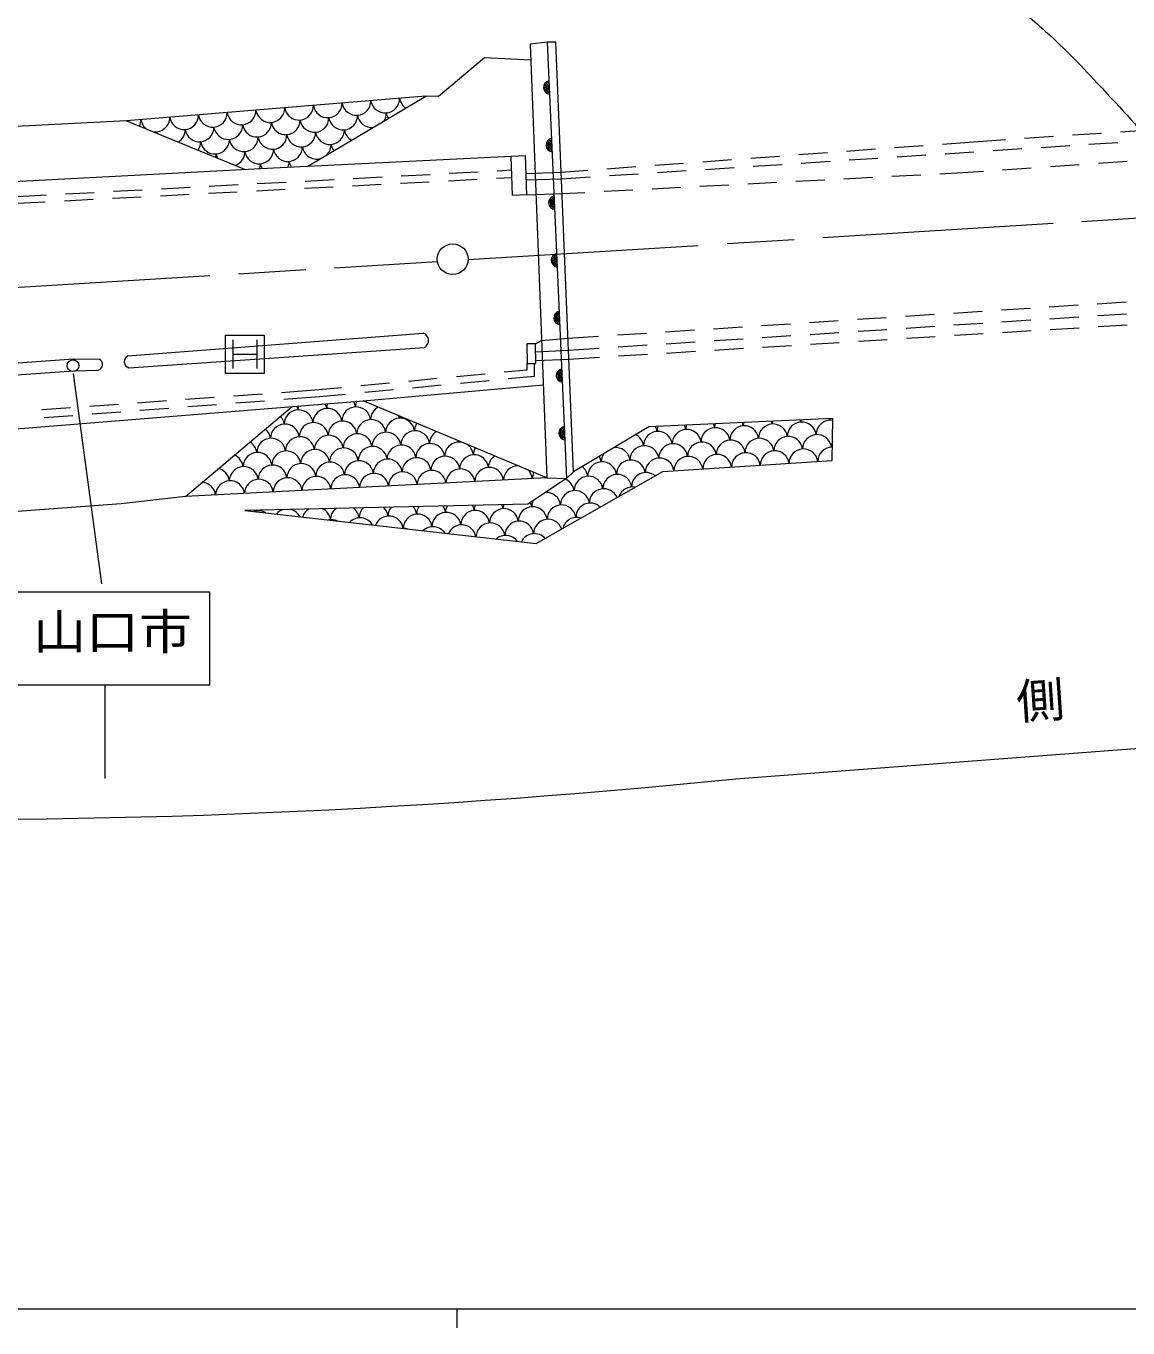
# Model space of a CAD drawing. Units: millimetres, scale not verified. Extents: x 40000 to 680000, y 20000 to 380000.
# Drawn here: x 245589 to 302916, y 204000 to 271732 of the extents above; entities that cross this region are included whole.
import ezdxf
from ezdxf.enums import TextEntityAlignment as Align

# ---------------------------------------------------------------- set-up
doc = ezdxf.new("R2010")
doc.units = ezdxf.units.MM
doc.header["$LTSCALE"] = 1000
doc.linetypes.add('CHAIN', pattern=[18.5, 12, -1.5, 3.5, -1.5])
for name, color, linetype, lineweight in [('M-BGD', 7, 'Continuous', 13), ('M-BMK', 2, 'CHAIN', 13), ('M-BMK-SRVR', 3, 'Continuous', 13), ('M-STR-HTXT', 7, 'Continuous', 13), ('M-STR-STRC', 7, 'Continuous', 13), ('M-STR-STRD', 7, 'Continuous', 13), ('M-TTL-BAND', 7, 'Continuous', 13)]:
    doc.layers.add(name, color=color, linetype=linetype, lineweight=lineweight)
doc.styles.add('ＭＳ ゴシック', font='')
doc.styles.get('ＭＳ ゴシック').set_extended_font_data('MS Gothic')

msp = doc.modelspace()

# ---------------------------------------------------------------- linework, layer by layer
at = {"layer": 'M-BGD'}
for p, q in [((272705, 270891), (273714, 248193)), ((260249, 264449), (266396, 268086)), ((250822, 266800), (256954, 264282)), ((302530, 266235), (304026, 266338)), ((290770, 265410), (292266, 265520)), ((293263, 265594), (294649, 265696)), ((294649, 265696), (296544, 265826)), ((297541, 265894), (299038, 265997)), ((298392, 265418), (299889, 265516)), ((300036, 266065), (301532, 266167)), ((300887, 265581), (302383, 265679)), ((283290, 264858), (284786, 264968)), ((285783, 265042), (287279, 265152)), ((288277, 265226), (289773, 265336)), ((288413, 264766), (289910, 264864)), ((290908, 264929), (292405, 265027)), ((293403, 265092), (294899, 265190)), ((295897, 265255), (297394, 265353)), ((270103, 264204), (270852, 264244)), ((273427, 264130), (274813, 264233)), ((275810, 264306), (277306, 264417)), ((278304, 264490), (279800, 264601)), ((278435, 264113), (279931, 264211)), ((280797, 264674), (282293, 264785)), ((280929, 264277), (282426, 264374)), ((283424, 264440), (284921, 264537)), ((285919, 264603), (287415, 264701)), ((294321, 264113), (295394, 264188)), ((296392, 264257), (297888, 264362)), ((298886, 264431), (300382, 264536)), ((301380, 264605), (302876, 264709)), ((255125, 263401), (256623, 263481)), ((257621, 263535), (259119, 263615)), ((260118, 263669), (261615, 263749)), ((262568, 263421), (264066, 263499)), ((262614, 263803), (264112, 263883)), ((265065, 263551), (266563, 263628)), ((265110, 263936), (266608, 264017)), ((267562, 263680), (269060, 263758)), ((267607, 264070), (269105, 264151)), ((270058, 263810), (270865, 263852)), ((271581, 264068), (273427, 264130)), ((271592, 263727), (273441, 263787)), ((273441, 263787), (274942, 263885)), ((275940, 263950), (277437, 264048)), ((283148, 263526), (284646, 263605)), ((285644, 263657), (287142, 263736)), ((288141, 263789), (289639, 263867)), ((290637, 263920), (292135, 263998)), ((293134, 264051), (294321, 264113)), ((245139, 262866), (246637, 262946)), ((247635, 262999), (249133, 263080)), ((250085, 262772), (251583, 262850)), ((250132, 263133), (251630, 263214)), ((252582, 262902), (254080, 262980)), ((252628, 263267), (254126, 263347)), ((255079, 263032), (256577, 263109)), ((257575, 263161), (259073, 263239)), ((260072, 263291), (261570, 263369)), ((271617, 262945), (273473, 263018)), ((273473, 263018), (274660, 263080)), ((275658, 263133), (277156, 263212)), ((278155, 263264), (279653, 263343)), ((280651, 263395), (282149, 263474)), ((245092, 262513), (246590, 262591)), ((247589, 262642), (249087, 262720)), ((301317, 257288), (302814, 257385)), ((291338, 256637), (292835, 256735)), ((293833, 256800), (295330, 256897)), ((296328, 256962), (297825, 257060)), ((298822, 257125), (300319, 257223)), ((301349, 256668), (302846, 256765)), ((281360, 255986), (282856, 256084)), ((283854, 256149), (285351, 256247)), ((286349, 256312), (287846, 256409)), ((288844, 256474), (290340, 256572)), ((291371, 256018), (292867, 256116)), ((293865, 256181), (295362, 256278)), ((296360, 256343), (297857, 256441)), ((298855, 256505), (300352, 256603)), ((298877, 255948), (300375, 256040)), ((301373, 256102), (302870, 256194)), ((272099, 255200), (272405, 255380)), ((272405, 255380), (273783, 255492)), ((273783, 255492), (275372, 255596)), ((276370, 255661), (277867, 255759)), ((278865, 255824), (280362, 255921)), ((281392, 255369), (282889, 255466)), ((283886, 255531), (285383, 255628)), ((286381, 255693), (287878, 255791)), ((288876, 255856), (290373, 255953)), ((288896, 255335), (290393, 255427)), ((291391, 255489), (292889, 255581)), ((293887, 255642), (295384, 255734)), ((296382, 255795), (297879, 255887)), ((272105, 254777), (273808, 254875)), ((273808, 254875), (275404, 254979)), ((276402, 255044), (277899, 255141)), ((278897, 255206), (280394, 255304)), ((278915, 254722), (280412, 254814)), ((281410, 254875), (282907, 254967)), ((283906, 255029), (285403, 255121)), ((286401, 255182), (287898, 255274)), ((271657, 253852), (271659, 254176)), ((272041, 253523), (272038, 254181)), ((272111, 254329), (273827, 254410)), ((273827, 254410), (275422, 254508)), ((276420, 254569), (277917, 254661)), ((265490, 253262), (266983, 253405)), ((267979, 253500), (269472, 253643)), ((270467, 253738), (271657, 253852)), ((270675, 253392), (272041, 253523)), ((258874, 252675), (260817, 252815)), ((260817, 252815), (262006, 252929)), ((263001, 253024), (264494, 253167)), ((263209, 252678), (264702, 252821)), ((265698, 252916), (267191, 253059)), ((268186, 253154), (269679, 253297)), ((248900, 251955), (250396, 252063)), ((251393, 252135), (252889, 252243)), ((253887, 252315), (255383, 252423)), ((254011, 251933), (255506, 252047)), ((256380, 252495), (257876, 252603)), ((256503, 252122), (257999, 252236)), ((258996, 252312), (260848, 252452)), ((260848, 252452), (262214, 252583)), ((272679, 248223), (263121, 252242)), ((246406, 251775), (247902, 251883)), ((246532, 251365), (248028, 251479)), ((249025, 251555), (250521, 251668)), ((251518, 251744), (253013, 251857)), ((253880, 247254), (259428, 251944)), ((287530, 249126), (287563, 251320))]:
    msp.add_line(p, q, dxfattribs=at)
for points in [[(271848, 269953), (269434, 270081), (267039, 268064), (266396, 268086), (250822, 266800), (234882, 265980), (232023, 266024), (224906, 267288), (216038, 269084), (209077, 270436), (208501, 269771), (213400, 268219), (220251, 266845), (229296, 265093), (232064, 263713)], [(232067, 262723), (243285, 263564), (258471, 264362), (270829, 264971)], [(272679, 248223), (253880, 247254), (250540, 246870), (240889, 246164), (222355, 244479), (221808, 250059), (229966, 250118), (234533, 250147), (241188, 250469), (263121, 252242), (272494, 253072)], [(287563, 251320), (277986, 250888), (274069, 248548), (273714, 248193), (271701, 246864), (256969, 246532)], [(256969, 246532), (272133, 244803), (278717, 248560), (287530, 249126)]]:
    msp.add_lwpolyline(points, dxfattribs=at)
for points in [[(271816, 270786), (272679, 248223), (273714, 248193), (274069, 248548), (273149, 270891), (272705, 270891)], [(271551, 264995), (271617, 262945), (270895, 262922), (270829, 264971)], [(271646, 255194), (271659, 254176), (272112, 254182), (272099, 255200)]]:
    msp.add_lwpolyline(points, close=True, dxfattribs=at)
for centre, radius, start, end in [((272864, 268536), 354, 101.34201, 263.74719), ((272864, 268536), 283, 103.56605, 261.52315), ((272864, 268536), 212, 107.31237, 257.77682), ((272864, 268536), 142, 115.0241, 250.06509), ((272864, 268536), 100, 125.34177, 239.74743), ((272864, 268536), 100, 125.34177, 239.74743), ((259788, 267593), 752, 188.66963, 0.7699), ((261283, 267716), 752, 188.66963, 0.7699), ((262777, 267839), 752, 188.66963, 0.7699), ((264272, 267963), 752, 188.66963, 0.7699), ((265767, 268086), 752, 188.66963, 235.8361), ((252313, 266975), 752, 262.05193, 0.7699), ((253808, 267099), 752, 188.66963, 0.7699), ((255303, 267222), 752, 188.66963, 0.7699), ((256798, 267346), 752, 188.66963, 0.7699), ((258293, 267469), 752, 188.66963, 0.7699), ((260593, 266957), 752, 188.66963, 0.7699), ((262088, 267080), 752, 188.66963, 0.7699), ((263582, 267203), 752, 188.66963, 274.1619), ((263582, 267203), 752, 327.05702, 0.7699), ((265077, 267327), 752, 188.66963, 211.99252), ((250818, 266852), 752, 334.15431, 0.7699), ((252313, 266975), 752, 188.66963, 233.29123), ((251623, 266216), 752, 355.9881, 0.7699), ((253118, 266340), 752, 188.66963, 194.04553), ((253118, 266340), 752, 301.29763, 0.7699), ((254613, 266463), 752, 188.66963, 0.7699), ((256108, 266586), 752, 188.66963, 0.7699), ((257603, 266710), 752, 188.66963, 0.7699), ((259098, 266833), 752, 188.66963, 0.7699), ((259903, 266197), 752, 188.66963, 0.7699), ((261398, 266321), 752, 188.66963, 0.7699), ((262893, 266444), 752, 188.66963, 240.1658), ((253923, 265704), 752, 325.11302, 0.7699), ((255418, 265827), 752, 188.66963, 0.7699), ((256913, 265950), 752, 188.66963, 0.7699), ((258408, 266074), 752, 188.66963, 0.7699), ((260708, 265561), 752, 316.36656, 0.7699), ((262203, 265685), 752, 188.66963, 215.84302), ((272997, 265539), 354, 101.34201, 263.74719), ((272997, 265539), 283, 103.56605, 261.52315), ((272997, 265539), 212, 107.31237, 257.77682), ((272997, 265539), 142, 115.0241, 250.06509), ((272997, 265539), 100, 125.34177, 239.74743), ((272997, 265539), 100, 125.34177, 239.74743), ((254728, 265068), 752, 346.77275, 0.7699), ((256223, 265191), 752, 188.66963, 206.18759), ((256223, 265191), 752, 289.15557, 0.7699), ((257718, 265315), 752, 188.66963, 0.7699), ((259213, 265438), 752, 188.66963, 0.7699), ((260708, 265561), 752, 188.66963, 284.85236), ((257028, 264555), 752, 342.05036, 0.7699), ((258523, 264679), 752, 188.66963, 207.67084), ((258523, 264679), 752, 338.14343, 0.7699), ((260018, 264802), 752, 188.66963, 211.74239), ((260018, 264802), 752, 356.52888, 0.7699), ((261513, 264925), 752, 188.66963, 192.49916), ((273131, 262542), 354, 101.34201, 263.74719), ((273131, 262542), 283, 103.56605, 261.52315), ((273131, 262542), 212, 107.31237, 257.77682), ((273131, 262542), 142, 115.0241, 250.06509), ((273131, 262542), 100, 125.34177, 239.74743), ((273131, 262542), 100, 125.34177, 239.74743), ((273264, 259545), 354, 101.34201, 263.74719), ((273264, 259545), 283, 103.56605, 261.52315), ((273264, 259545), 212, 107.31237, 257.77682), ((273264, 259545), 142, 115.0241, 250.06509), ((273264, 259545), 100, 125.34177, 239.74743), ((273264, 259545), 100, 125.34177, 239.74743), ((273397, 256548), 354, 101.34201, 263.74719), ((273397, 256548), 283, 103.56605, 261.52315), ((273397, 256548), 212, 107.31237, 257.77682), ((273397, 256548), 142, 115.0241, 250.06509), ((273397, 256548), 100, 125.34177, 239.74743), ((273397, 256548), 100, 125.34177, 239.74743), ((273530, 253550), 354, 101.34201, 263.74719), ((273530, 253550), 283, 103.56605, 261.52315), ((273530, 253550), 212, 107.31237, 257.77682), ((273530, 253550), 142, 115.0241, 250.06509), ((273530, 253550), 100, 125.34177, 239.74743), ((273530, 253550), 100, 125.34177, 239.74743), ((260482, 251748), 752, 162.75652, 178.99934), ((260482, 251748), 752, 6.89908, 26.48952), ((261980, 251825), 752, 159.10943, 178.99934), ((261980, 251825), 752, 6.89908, 30.13662), ((263478, 251902), 752, 155.3478, 178.99934), ((258271, 250933), 752, 6.89908, 42.08333), ((259769, 251010), 752, 6.89908, 178.99934), ((258984, 251671), 752, 6.89908, 22.93345), ((261267, 251088), 752, 6.89908, 178.99934), ((262765, 251165), 752, 6.89908, 178.99934), ((264263, 251242), 752, 117.56283, 178.99934), ((265048, 250581), 752, 6.89908, 178.99934), ((264263, 251242), 752, 6.89908, 16.82111), ((265761, 251319), 752, 170.44418, 178.99934), ((286650, 251122), 752, 7.62042, 14.67173), ((288147, 251218), 752, 172.70464, 179.72068), ((257558, 250196), 752, 6.89908, 49.99099), ((259056, 250273), 752, 6.89908, 178.99934), ((260554, 250350), 752, 6.89908, 178.99934), ((262052, 250427), 752, 6.89908, 178.99934), ((263550, 250504), 752, 6.89908, 178.99934), ((265833, 249921), 752, 6.89908, 178.99934), ((266546, 250659), 752, 147.06448, 178.99934), ((267331, 249998), 752, 121.67697, 178.99934), ((273663, 250553), 354, 101.34201, 263.74719), ((273663, 250553), 283, 103.56605, 261.52315), ((273663, 250553), 212, 107.31237, 257.77682), ((273663, 250553), 142, 115.0241, 250.06509), ((273663, 250553), 100, 125.34177, 239.74743), ((273663, 250553), 100, 125.34177, 239.74743), ((278462, 249895), 752, 7.62042, 179.72068), ((277669, 250546), 752, 7.62042, 28.45289), ((279165, 250642), 752, 159.10084, 179.72068), ((279959, 249991), 752, 7.62042, 179.72068), ((279165, 250642), 752, 7.62042, 26.06819), ((280662, 250738), 752, 161.44315, 179.72068), ((281456, 250087), 752, 7.62042, 179.72068), ((280662, 250738), 752, 7.62042, 23.72588), ((282159, 250834), 752, 163.74897, 179.72068), ((282953, 250183), 752, 7.62042, 179.72068), ((282159, 250834), 752, 7.62042, 21.42005), ((283656, 250930), 752, 166.02355, 179.72068), ((284449, 250279), 752, 7.62042, 179.72068), ((283656, 250930), 752, 7.62042, 19.14548), ((285153, 251026), 752, 168.27157, 179.72068), ((285946, 250375), 752, 7.62042, 179.72068), ((285153, 251026), 752, 7.62042, 16.89746), ((286650, 251122), 752, 170.49729, 179.72068), ((287443, 250471), 752, 80.97362, 179.72068), ((256845, 249458), 752, 6.89908, 58.09316), ((258343, 249535), 752, 6.89908, 178.99934), ((259841, 249612), 752, 6.89908, 178.99934), ((261339, 249689), 752, 6.89908, 178.99934), ((262837, 249767), 752, 6.89908, 178.99934), ((264335, 249844), 752, 6.89908, 178.99934), ((265120, 249183), 752, 6.89908, 178.99934), ((266618, 249260), 752, 6.89908, 178.99934), ((268116, 249338), 752, 76.79302, 178.99934), ((267331, 249998), 752, 6.89908, 12.70697), ((268829, 250075), 752, 173.81883, 178.99934), ((268116, 249338), 752, 6.89908, 57.59092), ((276965, 249799), 752, 7.62042, 64.04249), ((279255, 249244), 752, 7.62042, 179.72068), ((280752, 249340), 752, 7.62042, 179.72068), ((282249, 249436), 752, 7.62042, 179.72068), ((283746, 249533), 752, 7.62042, 179.72068), ((285243, 249629), 752, 7.62042, 179.72068), ((286740, 249725), 752, 7.62042, 179.72068), ((288237, 249821), 752, 156.99219, 179.72068), ((256132, 248720), 752, 6.89908, 66.58687), ((257630, 248797), 752, 6.89908, 178.99934), ((259128, 248875), 752, 6.89908, 178.99934), ((260626, 248952), 752, 6.89908, 178.99934), ((262124, 249029), 752, 6.89908, 178.99934), ((263622, 249106), 752, 6.89908, 178.99934), ((265905, 248523), 752, 6.89908, 178.99934), ((267403, 248600), 752, 6.89908, 178.99934), ((268901, 248677), 752, 6.89908, 178.99934), ((269614, 249415), 752, 150.36108, 178.99934), ((270399, 248754), 752, 125.58993, 178.99934), ((274764, 248956), 752, 7.62042, 31.32413), ((276261, 249052), 752, 143.96552, 179.72068), ((276261, 249052), 752, 7.62042, 97.75013), ((275468, 249703), 752, 7.62042, 9.49387), ((276965, 249799), 752, 177.67316, 179.72068), ((277758, 249148), 752, 7.62042, 179.72068), ((280048, 248594), 752, 7.62042, 179.72068), ((281545, 248690), 752, 7.62042, 179.72068), ((283042, 248786), 752, 7.62042, 179.72068), ((284539, 248882), 752, 7.62042, 179.72068), ((286036, 248978), 752, 7.62042, 179.72068), ((287533, 249074), 752, 89.44426, 179.72068), ((255419, 247983), 752, 6.89908, 75.76419), ((256917, 248060), 752, 6.89908, 178.99934), ((258415, 248137), 752, 6.89908, 178.99934), ((259913, 248214), 752, 6.89908, 178.99934), ((261411, 248291), 752, 6.89908, 178.99934), ((262909, 248368), 752, 6.89908, 178.99934), ((264407, 248446), 752, 6.89908, 178.99934), ((266690, 247862), 752, 6.89908, 178.99934), ((268188, 247940), 752, 6.89908, 178.99934), ((269686, 248017), 752, 6.89908, 178.99934), ((271184, 248094), 752, 88.89807, 178.99934), ((270399, 248754), 752, 6.89908, 8.79401), ((271897, 248832), 752, 177.25401, 178.99934), ((271184, 248094), 752, 6.89908, 45.48587), ((274061, 248210), 752, 7.62042, 53.2267), ((275558, 248306), 752, 7.62042, 179.72068), ((277054, 248402), 752, 7.62042, 179.72068), ((278551, 248498), 752, 7.62042, 179.72068), ((254706, 247245), 752, 6.89908, 86.15522), ((256204, 247322), 752, 6.89908, 178.99934), ((257702, 247399), 752, 6.89908, 178.99934), ((259200, 247476), 752, 6.89908, 178.99934), ((260698, 247554), 752, 6.89908, 178.99934), ((262196, 247631), 752, 6.89908, 178.99934), ((263694, 247708), 752, 6.89908, 178.99934), ((265192, 247785), 752, 6.89908, 178.99934), ((272682, 248171), 752, 153.63508, 178.99934), ((273357, 247463), 752, 7.62042, 66.71022), ((274854, 247559), 752, 7.62042, 179.72068), ((276351, 247655), 752, 7.62042, 179.72068), ((277848, 247751), 752, 50.90482, 179.72068), ((253208, 247168), 752, 6.89908, 10.92209), ((254706, 247245), 752, 174.25359, 178.99934), ((272653, 246717), 752, 7.62042, 92.98241), ((274150, 246813), 752, 7.62042, 179.72068), ((275647, 246909), 752, 23.05462, 179.72068), ((277144, 247005), 752, 79.18221, 160.2452), ((256891, 246407), 752, 7.62042, 10.72556), ((258388, 246503), 752, 176.64032, 179.72068), ((259181, 245852), 752, 105.35131, 139.11557), ((259181, 245852), 752, 27.87318, 77.23497), ((260678, 245948), 752, 118.75932, 161.24599), ((260678, 245948), 752, 7.62042, 63.82696), ((262175, 246044), 752, 127.72952, 179.72068), ((262175, 246044), 752, 7.62042, 54.85676), ((263672, 246140), 752, 135.09395, 179.72068), ((263672, 246140), 752, 7.62042, 47.49233), ((265169, 246236), 752, 141.57703, 179.72068), ((265169, 246236), 752, 7.62042, 41.00925), ((266666, 246332), 752, 147.49851, 179.72068), ((266666, 246332), 752, 7.62042, 35.08777), ((268163, 246429), 752, 153.03458, 179.72068), ((268163, 246429), 752, 7.62042, 29.5517), ((269659, 246525), 752, 158.29601, 179.72068), ((270453, 245874), 752, 7.62042, 179.72068), ((269659, 246525), 752, 7.62042, 24.29026), ((271156, 246621), 752, 163.3593, 179.72068), ((271950, 245970), 752, 7.62042, 179.72068), ((271156, 246621), 752, 7.62042, 26.07009), ((272653, 246717), 752, 153.86227, 179.72068), ((273447, 246066), 752, 7.62042, 179.72068), ((274944, 246162), 752, 46.12959, 179.72068), ((257684, 245756), 752, 60.01066, 106.97809), ((261471, 245298), 752, 65.73829, 101.25046), ((262968, 245394), 752, 30.35366, 136.63509), ((264465, 245490), 752, 7.81454, 159.1742), ((265962, 245586), 752, 7.62042, 179.53142), ((267459, 245682), 752, 7.62042, 179.72068), ((268956, 245778), 752, 7.62042, 179.72068), ((269749, 245127), 752, 7.62042, 177.50729), ((271246, 245223), 752, 7.62042, 179.72068), ((272743, 245319), 752, 18.47868, 179.72068), ((274240, 245416), 752, 72.64935, 166.77807), ((265258, 244839), 752, 74.44511, 92.54364), ((266755, 244935), 752, 32.91746, 134.07129), ((268252, 245031), 752, 9.90565, 157.0831), ((270542, 244477), 752, 35.57934, 131.40941), ((272039, 244573), 752, 41.46916, 154.96926)]:
    msp.add_arc(centre, radius, start, end, dxfattribs=at)
msp.add_open_spline([(288677, 279110), (292479, 276361), (293557, 275665), (296509, 273234), (297342, 272547), (297825, 272180), (298626, 271456), (299736, 270452), (300307, 269835), (301335, 268746), (302701, 267298), (303447, 266467), (304721, 264936), (305569, 263917), (305847, 263576), (306846, 262289)], degree=3, knots=[0, 0, 0, 0, 1, 1, 1, 2, 2, 2, 3, 3, 3, 4, 4, 4, 5, 5, 5, 5], dxfattribs=at)
at = {"layer": 'M-BMK'}
for p, q in [((268584, 259578), (366833, 265687)), ((243170, 258013), (266993, 259483))]:
    msp.add_line(p, q, dxfattribs=at)
at = {"layer": 'M-BMK-SRVR'}
msp.add_circle((267784, 259602), 800, dxfattribs=at)
at = {"layer": 'M-STR-HTXT'}
msp.add_line((282507, 232573), (567459, 254278), dxfattribs=at)
msp.add_arc((240725, 641694), 411249, 246.81579, 275.83121, dxfattribs=at)
at = {"layer": 'M-STR-STRC'}
for p, q in [((255969, 253658), (255969, 255658)), ((255969, 255658), (257969, 255658)), ((256344, 255408), (256344, 253908)), ((257594, 255408), (257594, 253908)), ((257969, 255658), (257969, 253658)), ((256344, 254658), (257594, 254658)), ((248040, 253658), (249517, 242719)), ((257969, 253658), (255969, 253658)), ((255137, 242301), (255137, 237441)), ((249682, 237441), (249682, 232581))]:
    msp.add_line(p, q, dxfattribs=at)
msp.add_lwpolyline([(255137, 237441), (243976, 237441), (243976, 242301), (255137, 242301)], dxfattribs=at)
msp.add_circle((248031, 254062), 305, dxfattribs=at)
at = {"layer": 'M-STR-STRD'}
for p, q in [((250886, 254570), (266257, 255753)), ((250940, 253955), (266314, 255014))]:
    msp.add_line(p, q, dxfattribs=at)
for points in [[(219795, 253596), (230819, 253469), (236495, 253617), (241549, 253957), (248053, 254415), (249398, 254400)], [(219774, 252933), (230823, 252846), (236524, 252994), (241592, 253335), (248071, 253791), (249337, 253830)]]:
    msp.add_lwpolyline(points, dxfattribs=at)
for centre, radius, start, end in [((266135, 255372), 400, 296.54922, 72.24819), ((249266, 254126), 304, 283.45718, 64.44638), ((251024, 254272), 329, 114.94513, 255.11302)]:
    msp.add_arc(centre, radius, start, end, dxfattribs=at)
at = {"layer": 'M-TTL-BAND'}
for p, q in [((40000, 205000), (579000, 205000)), ((268000, 205000), (268000, 204000))]:
    msp.add_line(p, q, dxfattribs=at)

# ---------------------------------------------------------------- texts
at = {"layer": 'M-STR-HTXT', "style": 'ＭＳ ゴシック'}
msp.add_text('側\u3000\u3000溝   L=487.0', height=1833, rotation=3.844, dxfattribs=at).set_placement((308419, 235862), align=Align.BOTTOM_CENTER)
at = {"layer": 'M-STR-STRC', "style": 'ＭＳ ゴシック', "width": 1.1}
msp.add_text('山口市', height=1833, dxfattribs=at).set_placement((250088, 238759), align=Align.BOTTOM_CENTER)

doc.saveas('drawing.dxf')
